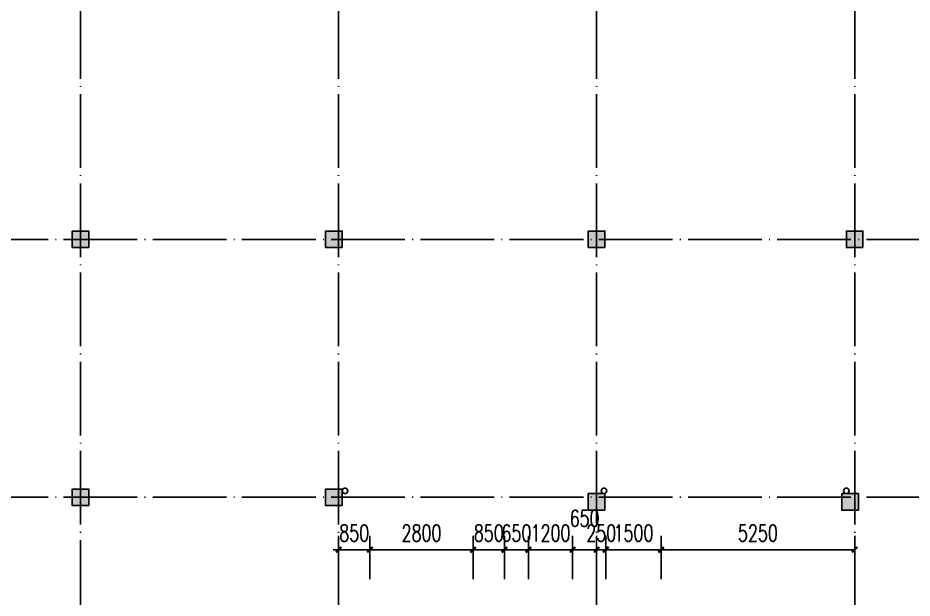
# Model space of a CAD drawing. Extents: x -4747 to 1060961, y -766984 to 396631.
# Drawn here: x 490846 to 515103, y -63800 to -48053 of the extents above; entities that cross this region are included whole.
import ezdxf

# ---------------------------------------------------------------- set-up
doc = ezdxf.new("R2010")
doc.units = 0
doc.header["$LTSCALE"] = 1000
doc.header["$MEASUREMENT"] = 0
doc.linetypes.add('DOTE', pattern=[2.42, 2, -0.2, 0.02, -0.2])
doc.layers.get('0').update_dxf_attribs({"linetype": 'CONTINUOUS'})
doc.layers.get('DEFPOINTS').update_dxf_attribs({"linetype": 'CONTINUOUS'})
for name, color, linetype in [('DOTE', 1, 'DOTE'), ('PUB_DIM', 3, 'CONTINUOUS'), ('柱', 2, 'CONTINUOUS'), ('柱涂实', 54, 'CONTINUOUS'), ('雨水管', 2, 'CONTINUOUS'), ('面积计算', 7, 'CONTINUOUS')]:
    doc.layers.add(name, color=color, linetype=linetype)
doc.styles.add('DIM_FONT', font='SIMPLEX', dxfattribs={"width": 0.7, "bigfont": 'GBCBIG'})
doc.dimstyles.new('DIMN150', dxfattribs={"dimscale": 1.5, "dimtxt": 300, "dimasz": 100, "dimexe": 250, "dimexo": 300, "dimgap": 150, "dimtad": 1, "dimdec": 0, "dimzin": 0, "dimtxsty": 'DIM_FONT', "dimblk": 'ARCHTICK', "dimcen": 0.09, "dimclrt": 7, "dimazin": 3, "dimtfac": 1, "dimtdec": 0, "dimtix": 1, "dimtmove": 0, "dimatfit": 3, "dimtolj": 1, "dimtzin": 0})

# ---------------------------------------------------------------- blocks, each defined once
blk = doc.blocks.new('A$C22EA1380')
at = {"layer": '柱涂实'}
for points in [[(14325, 13875), (14325, 14325), (13875, 14325), (13875, 13875)], [(21200, 13875), (21200, 14325), (20750, 14325), (20750, 13875)], [(28325, 13875), (28325, 14325), (27875, 14325), (27875, 13875)], [(35325, 13875), (35325, 14325), (34875, 14325), (34875, 13875)], [(14325, 6875), (14325, 7325), (13875, 7325), (13875, 6875)], [(21200, 6875), (21200, 7325), (20750, 7325), (20750, 6875)], [(28325, 6750), (28325, 7200), (27875, 7200), (27875, 6750)], [(35200, 6750), (35200, 7200), (34750, 7200), (34750, 6750)]]:
    blk.add_hatch(color=256, dxfattribs=at).paths.add_polyline_path(points)
at = {"layer": '柱'}
for points in [[(14325, 13875), (14325, 14325), (13875, 14325), (13875, 13875)], [(21200, 13875), (21200, 14325), (20750, 14325), (20750, 13875)], [(28325, 13875), (28325, 14325), (27875, 14325), (27875, 13875)], [(35325, 13875), (35325, 14325), (34875, 14325), (34875, 13875)], [(14325, 6875), (14325, 7325), (13875, 7325), (13875, 6875)], [(21200, 6875), (21200, 7325), (20750, 7325), (20750, 6875)], [(28325, 6750), (28325, 7200), (27875, 7200), (27875, 6750)], [(35200, 6750), (35200, 7200), (34750, 7200), (34750, 6750)]]:
    blk.add_lwpolyline(points, close=True, dxfattribs=at)
at = {"layer": '柱涂实', "linetype": 'CONTINUOUS'}
for points in [[(14325, 13875), (14325, 14325), (13875, 14325), (13875, 13875)], [(21200, 13875), (21200, 14325), (20750, 14325), (20750, 13875)], [(28325, 13875), (28325, 14325), (27875, 14325), (27875, 13875)], [(35325, 13875), (35325, 14325), (34875, 14325), (34875, 13875)], [(14325, 6875), (14325, 7325), (13875, 7325), (13875, 6875)], [(21200, 6875), (21200, 7325), (20750, 7325), (20750, 6875)], [(28325, 6750), (28325, 7200), (27875, 7200), (27875, 6750)], [(35200, 6750), (35200, 7200), (34750, 7200), (34750, 6750)]]:
    blk.add_lwpolyline(points, close=True, dxfattribs=at)
blk = doc.blocks.new('_ARCHTICK')
at = {"color": 0, "linetype": 'BYBLOCK', "const_width": 0.4}
blk.add_lwpolyline([(-0.5, -0.5), (0.5, 0.5)], dxfattribs=at)
blk = doc.blocks.new('*D929')
at = {"layer": 'DEFPOINTS', "color": 0}
for p in [(500395, -62486), (499545, -63736), (500395, -63736)]:
    blk.add_point(p, dxfattribs=at)
at = {"layer": 'PUB_DIM', "color": 0}
for p, q in [((499545, -63286), (499545, -62111)), ((500395, -63286), (500395, -62111)), ((499545, -62486), (499395, -62486)), ((499545, -62486), (500395, -62486)), ((500395, -62486), (500545, -62486))]:
    blk.add_line(p, q, dxfattribs=at)
at = {"layer": 'PUB_DIM', "color": 0, "xscale": 150, "yscale": 150, "zscale": 150}
blk.add_blockref('_ARCHTICK', (499545, -62486), dxfattribs=at)
at = {"layer": 'PUB_DIM', "color": 0, "xscale": 150, "yscale": 150, "zscale": 150, "rotation": 180}
blk.add_blockref('_ARCHTICK', (500395, -62486), dxfattribs=at)
at = {"layer": 'PUB_DIM', "color": 7, "insert": (499970, -62036), "char_height": 450, "attachment_point": 5, "style": 'DIM_FONT'}
blk.add_mtext('\\A1;850', dxfattribs=at)
blk = doc.blocks.new('*D930')
at = {"layer": 'DEFPOINTS', "color": 0}
for p in [(503195, -62486), (500395, -63736), (503195, -63736)]:
    blk.add_point(p, dxfattribs=at)
at = {"layer": 'PUB_DIM', "color": 0}
for p, q in [((500395, -63286), (500395, -62111)), ((503195, -63286), (503195, -62111)), ((500395, -62486), (503195, -62486))]:
    blk.add_line(p, q, dxfattribs=at)
at = {"layer": 'PUB_DIM', "color": 0, "xscale": 150, "yscale": 150, "zscale": 150, "rotation": 180}
blk.add_blockref('_ARCHTICK', (500395, -62486), dxfattribs=at)
at = {"layer": 'PUB_DIM', "color": 0, "xscale": 150, "yscale": 150, "zscale": 150}
blk.add_blockref('_ARCHTICK', (503195, -62486), dxfattribs=at)
at = {"layer": 'PUB_DIM', "color": 7, "insert": (501795, -62036), "char_height": 450, "attachment_point": 5, "style": 'DIM_FONT'}
blk.add_mtext('\\A1;2800', dxfattribs=at)
blk = doc.blocks.new('*D931')
at = {"layer": 'DEFPOINTS', "color": 0}
for p in [(504045, -62486), (503195, -63736), (504045, -63736)]:
    blk.add_point(p, dxfattribs=at)
at = {"layer": 'PUB_DIM', "color": 0}
for p, q in [((503195, -63286), (503195, -62111)), ((504045, -63286), (504045, -62111)), ((503195, -62486), (503045, -62486)), ((503195, -62486), (504045, -62486)), ((504045, -62486), (504195, -62486))]:
    blk.add_line(p, q, dxfattribs=at)
at = {"layer": 'PUB_DIM', "color": 0, "xscale": 150, "yscale": 150, "zscale": 150}
blk.add_blockref('_ARCHTICK', (503195, -62486), dxfattribs=at)
at = {"layer": 'PUB_DIM', "color": 0, "xscale": 150, "yscale": 150, "zscale": 150, "rotation": 180}
blk.add_blockref('_ARCHTICK', (504045, -62486), dxfattribs=at)
at = {"layer": 'PUB_DIM', "color": 7, "insert": (503620, -62036), "char_height": 450, "attachment_point": 5, "style": 'DIM_FONT'}
blk.add_mtext('\\A1;850', dxfattribs=at)
blk = doc.blocks.new('*D932')
at = {"layer": 'DEFPOINTS', "color": 0}
for p in [(504695, -62486), (504045, -63736), (504695, -63736)]:
    blk.add_point(p, dxfattribs=at)
at = {"layer": 'PUB_DIM', "color": 0}
for p, q in [((504045, -63286), (504045, -62111)), ((504695, -63286), (504695, -62111)), ((504045, -62486), (503895, -62486)), ((504045, -62486), (504695, -62486)), ((504695, -62486), (504845, -62486))]:
    blk.add_line(p, q, dxfattribs=at)
at = {"layer": 'PUB_DIM', "color": 0, "xscale": 150, "yscale": 150, "zscale": 150}
blk.add_blockref('_ARCHTICK', (504045, -62486), dxfattribs=at)
at = {"layer": 'PUB_DIM', "color": 0, "xscale": 150, "yscale": 150, "zscale": 150, "rotation": 180}
blk.add_blockref('_ARCHTICK', (504695, -62486), dxfattribs=at)
at = {"layer": 'PUB_DIM', "color": 7, "insert": (504370, -62036), "char_height": 450, "attachment_point": 5, "style": 'DIM_FONT'}
blk.add_mtext('\\A1;650', dxfattribs=at)
blk = doc.blocks.new('*D933')
at = {"layer": 'DEFPOINTS', "color": 0}
for p in [(505895, -62486), (504695, -63736), (505895, -63736)]:
    blk.add_point(p, dxfattribs=at)
at = {"layer": 'PUB_DIM', "color": 0}
for p, q in [((504695, -63286), (504695, -62111)), ((505895, -63286), (505895, -62111)), ((504695, -62486), (504545, -62486)), ((504695, -62486), (505895, -62486)), ((505895, -62486), (506045, -62486))]:
    blk.add_line(p, q, dxfattribs=at)
at = {"layer": 'PUB_DIM', "color": 0, "xscale": 150, "yscale": 150, "zscale": 150}
blk.add_blockref('_ARCHTICK', (504695, -62486), dxfattribs=at)
at = {"layer": 'PUB_DIM', "color": 0, "xscale": 150, "yscale": 150, "zscale": 150, "rotation": 180}
blk.add_blockref('_ARCHTICK', (505895, -62486), dxfattribs=at)
at = {"layer": 'PUB_DIM', "color": 7, "insert": (505295, -62036), "char_height": 450, "attachment_point": 5, "style": 'DIM_FONT'}
blk.add_mtext('\\A1;1200', dxfattribs=at)
blk = doc.blocks.new('*D934')
at = {"layer": 'DEFPOINTS', "color": 0}
for p in [(506545, -62486), (505895, -63736), (506545, -63736)]:
    blk.add_point(p, dxfattribs=at)
at = {"layer": 'PUB_DIM', "color": 0}
for p, q in [((505895, -63286), (505895, -62111)), ((506545, -63286), (506545, -62111)), ((505895, -62486), (506545, -62486))]:
    blk.add_line(p, q, dxfattribs=at)
at = {"layer": 'PUB_DIM', "color": 0, "xscale": 150, "yscale": 150, "zscale": 150, "rotation": 180}
blk.add_blockref('_ARCHTICK', (505895, -62486), dxfattribs=at)
at = {"layer": 'PUB_DIM', "color": 0, "xscale": 150, "yscale": 150, "zscale": 150}
blk.add_blockref('_ARCHTICK', (506545, -62486), dxfattribs=at)
at = {"layer": 'PUB_DIM', "color": 7, "insert": (506220, -61635), "char_height": 450, "attachment_point": 5, "style": 'DIM_FONT'}
blk.add_mtext('\\A1;650', dxfattribs=at)
blk = doc.blocks.new('*D935')
at = {"layer": 'DEFPOINTS', "color": 0}
for p in [(506795, -62486), (506545, -63736), (506795, -63736)]:
    blk.add_point(p, dxfattribs=at)
at = {"layer": 'PUB_DIM', "color": 0}
for p, q in [((506545, -63286), (506545, -62111)), ((506795, -63286), (506795, -62111)), ((506545, -62486), (506395, -62486)), ((506545, -62486), (506795, -62486)), ((506795, -62486), (506945, -62486))]:
    blk.add_line(p, q, dxfattribs=at)
at = {"layer": 'PUB_DIM', "color": 0, "xscale": 150, "yscale": 150, "zscale": 150}
blk.add_blockref('_ARCHTICK', (506545, -62486), dxfattribs=at)
at = {"layer": 'PUB_DIM', "color": 0, "xscale": 150, "yscale": 150, "zscale": 150, "rotation": 180}
blk.add_blockref('_ARCHTICK', (506795, -62486), dxfattribs=at)
at = {"layer": 'PUB_DIM', "color": 7, "insert": (506670, -62036), "char_height": 450, "attachment_point": 5, "style": 'DIM_FONT'}
blk.add_mtext('\\A1;250', dxfattribs=at)
blk = doc.blocks.new('*D936')
at = {"layer": 'DEFPOINTS', "color": 0}
for p in [(508295, -62486), (506795, -63736), (508295, -63736)]:
    blk.add_point(p, dxfattribs=at)
at = {"layer": 'PUB_DIM', "color": 0}
for p, q in [((506795, -63286), (506795, -62111)), ((508295, -63286), (508295, -62111)), ((506795, -62486), (508295, -62486))]:
    blk.add_line(p, q, dxfattribs=at)
at = {"layer": 'PUB_DIM', "color": 0, "xscale": 150, "yscale": 150, "zscale": 150, "rotation": 180}
blk.add_blockref('_ARCHTICK', (506795, -62486), dxfattribs=at)
at = {"layer": 'PUB_DIM', "color": 0, "xscale": 150, "yscale": 150, "zscale": 150}
blk.add_blockref('_ARCHTICK', (508295, -62486), dxfattribs=at)
at = {"layer": 'PUB_DIM', "color": 7, "insert": (507545, -62036), "char_height": 450, "attachment_point": 5, "style": 'DIM_FONT'}
blk.add_mtext('\\A1;1500', dxfattribs=at)
blk = doc.blocks.new('*D937')
at = {"layer": 'DEFPOINTS', "color": 0}
for p in [(513545, -62486), (508295, -63736), (513545, -63736)]:
    blk.add_point(p, dxfattribs=at)
at = {"layer": 'PUB_DIM', "color": 0}
for p, q in [((508295, -63286), (508295, -62111)), ((513545, -63286), (513545, -62111)), ((508295, -62486), (513545, -62486))]:
    blk.add_line(p, q, dxfattribs=at)
at = {"layer": 'PUB_DIM', "color": 0, "xscale": 150, "yscale": 150, "zscale": 150, "rotation": 180}
blk.add_blockref('_ARCHTICK', (508295, -62486), dxfattribs=at)
at = {"layer": 'PUB_DIM', "color": 0, "xscale": 150, "yscale": 150, "zscale": 150}
blk.add_blockref('_ARCHTICK', (513545, -62486), dxfattribs=at)
at = {"layer": 'PUB_DIM', "color": 7, "insert": (510920, -62036), "char_height": 450, "attachment_point": 5, "style": 'DIM_FONT'}
blk.add_mtext('\\A1;5250', dxfattribs=at)

msp = doc.modelspace()

# ---------------------------------------------------------------- linework, layer by layer
at = {"layer": 'DOTE'}
for p, q in [((492544.9, -69064.3), (492544.9, -25064.3)), ((499544.9, -69064.3), (499544.9, -25064.3)), ((506544.9, -69064.3), (506544.9, -25064.3)), ((513544.9, -69064.3), (513544.9, -25064.3)), ((475144.9, -54064.3), (579844.9, -54064.3)), ((475144.9, -61064.3), (579844.9, -61064.3))]:
    msp.add_line(p, q, dxfattribs=at)
at = {"layer": '雨水管'}
for centre in [(499719.9, -60889.3), (499719.9, -60889.3), (506744.9, -60889.3), (506744.9, -60889.3), (513318, -60889.3), (513318, -60889.3)]:
    msp.add_circle(centre, 75, dxfattribs=at)

# ---------------------------------------------------------------- block references
at = {"layer": '面积计算'}
msp.add_blockref('A$C22EA1380', (478444.9, -68164.3), dxfattribs=at)

# ---------------------------------------------------------------- dimensions: what is measured, and where the dimension line sits
at = {"layer": 'PUB_DIM'}
dim = msp.add_linear_dim(base=(506544.9, -62486.2), p1=(505894.9, -63736), p2=(506544.9, -63736), angle=360, dimstyle='DIMN150', dxfattribs=at)
dim.commit()
dim.dimension.update_dxf_attribs({"geometry": '*D934', "text_midpoint": (506219.9, -61634.9), "dimtype": 129})
for p1, p2, picture, middle in [((499544.9, -63736), (500394.9, -63736), '*D929', (499969.9, -62036.2)), ((500394.9, -63736), (503194.9, -63736), '*D930', (501794.9, -62036.2)), ((503194.9, -63736), (504044.9, -63736), '*D931', (503619.9, -62036.2)), ((504044.9, -63736), (504694.9, -63736), '*D932', (504369.9, -62036.2)), ((504694.9, -63736), (505894.9, -63736), '*D933', (505294.9, -62036.2)), ((506544.9, -63736), (506794.9, -63736), '*D935', (506669.9, -62036.2)), ((506794.9, -63736), (508294.9, -63736), '*D936', (507544.9, -62036.2)), ((508294.9, -63736), (513544.9, -63736), '*D937', (510919.9, -62036.2))]:
    dim = msp.add_aligned_dim(p1=p1, p2=p2, distance=1249.8, dimstyle='DIMN150', dxfattribs=at)
    dim.commit()
    dim.dimension.update_dxf_attribs({"geometry": picture, "text_midpoint": middle})

doc.saveas('drawing.dxf')
